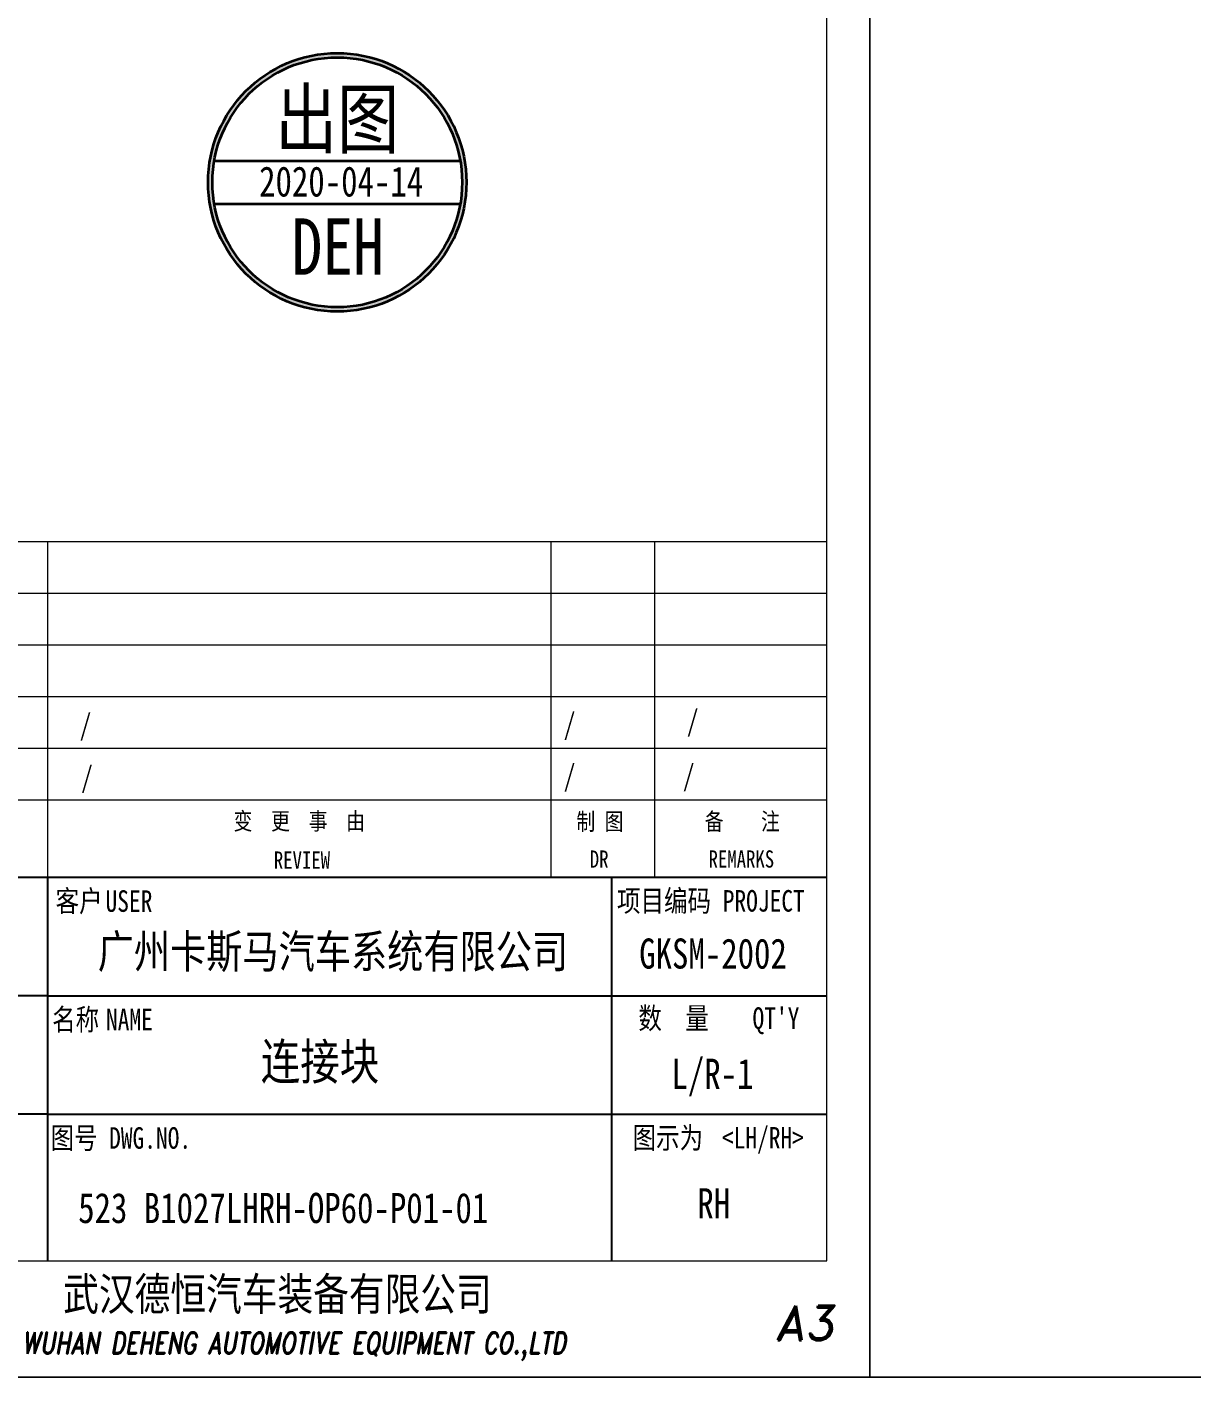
# Model space of a CAD drawing. Header units: millimetres. Extents: x -50270 to 104182, y -50696 to 36415.
# Drawn here: x -49947.8 to -49812.5, y 35369.6 to 35526.3 of the extents above; entities that cross this region are included whole.
import ezdxf
from ezdxf.enums import TextEntityAlignment as Align

# ---------------------------------------------------------------- set-up
doc = ezdxf.new("R2010")
doc.units = ezdxf.units.MM
doc.header["$LTSCALE"] = 0.5
doc.layers.add('印章专用-出图', color=1, linetype='Continuous', lineweight=80)
doc.layers.add('图框', color=7, linetype='Continuous', lineweight=18)
for name, color, linetype in [('图\\M+19E79\\M+195B6\\M+18E9A', 7, 'Continuous'), ('图号', 7, 'Continuous'), ('图名', 7, 'Continuous'), ('数量', 7, 'Continuous')]:
    doc.layers.add(name, color=color, linetype=linetype)
doc.layers.add('打印', color=7, linetype='Continuous', lineweight=15, plot=False)
doc.layers.add('打印-禁用', color=7, linetype='Continuous', lineweight=15, plot=False)
doc.styles.add('国标', font='simfang.ttf', dxfattribs={"width": 0.8})
doc.styles.add('标题\\M+18E9A', font='romand.shx', dxfattribs={"oblique": 10, "bigfont": 'bigfont.shx'})

# ---------------------------------------------------------------- blocks, each defined once
blk = doc.blocks.new('GZDEH零件A3图框V01版')
at = {"layer": '图\\M+19E79\\M+195B6\\M+18E9A', "color": 7}
blk.add_line((3272.49, -1788.461), (3092.49, -1788.461), dxfattribs=at)
at = {"layer": '图\\M+19E79\\M+195B6\\M+18E9A', "color": 9}
for p, q in [((3272.49, -1788.461), (3092.49, -1788.461)), ((3181.99, -1788.461), (3181.99, -1832.961)), ((3247.49, -1788.461), (3247.49, -1832.961)), ((3181.99, -1802.211), (3092.49, -1802.211)), ((3181.99, -1802.211), (3272.49, -1802.211)), ((3181.99, -1815.961), (3092.49, -1815.961)), ((3181.99, -1815.961), (3272.49, -1815.961))]:
    blk.add_line(p, q, dxfattribs=at)
at = {"layer": '图框', "linetype": 'Continuous'}
for p, q in [((3272.49, -1832.961), (3272.49, -1554.461)), ((3157.49, -1749.461), (3272.49, -1749.461)), ((2882.49, -1832.961), (3272.49, -1832.961))]:
    blk.add_line(p, q, dxfattribs=at)
at = {"layer": '图框', "color": 9, "linetype": 'Continuous'}
blk.add_line((3181.99, -1749.461), (3181.99, -1832.961), dxfattribs=at)
at = {"layer": '图框', "color": 9}
for p, q in [((3240.49, -1788.461), (3240.49, -1749.461)), ((3252.49, -1749.461), (3252.49, -1788.461)), ((3157.49, -1755.461), (3272.49, -1755.461)), ((3157.49, -1761.461), (3272.49, -1761.461)), ((3157.49, -1767.461), (3272.49, -1767.461)), ((3157.49, -1773.461), (3272.49, -1773.461)), ((3157.49, -1779.461), (3272.49, -1779.461))]:
    blk.add_line(p, q, dxfattribs=at)
at = {"layer": '打印-禁用', "linetype": 'Continuous'}
for p, q in [((2857.49, -1549.461), (2857.49, -1846.461)), ((3277.49, -1846.461), (3277.49, -1549.461)), ((2857.49, -1846.461), (3277.49, -1846.461))]:
    blk.add_line(p, q, dxfattribs=at)
at = {"layer": '图\\M+19E79\\M+195B6\\M+18E9A', "color": 9, "style": '国标', "width": 0.8}
for s, p in [('客户', (3185.676, -1792.46)), ('USER', (3191.464, -1792.46))]:
    blk.add_text(s, height=2.5, dxfattribs=at).set_placement(p, align=Align.CENTER)
for s, p in [('项目编码 PROJECT', (3248.132, -1792.433)), ('名称\u3000', (3182.543, -1806.21)), ('NAME', (3188.799, -1806.21)), ('数  量', (3250.611, -1806.05)), ("QT'Y ", (3263.865, -1806.05)), ('图示为', (3249.939, -1819.934)), ('图号', (3182.359, -1819.96)), ('DWG.NO.', (3189.16, -1819.96)), ('<LH/RH>', (3260.307, -1819.934))]:
    blk.add_text(s, height=2.5, dxfattribs=at).set_placement(p)
at = {"layer": '图\\M+19E79\\M+195B6\\M+18E9A', "color": 7, "lineweight": -3, "style": '国标', "width": 0.8}
blk.add_text('武汉德恒汽车装备有限公司', height=3.8, dxfattribs=at).set_placement((3183.83, -1838.728))
at = {"layer": '图\\M+19E79\\M+195B6\\M+18E9A', "color": 7, "style": '标题\\M+18E9A', "oblique": 10}
blk.add_text('A3', height=4, dxfattribs=at).set_placement((3269.906, -1840.199), align=Align.MIDDLE)
at = {"layer": '图\\M+19E79\\M+195B6\\M+18E9A', "color": 7, "style": '标题\\M+18E9A', "oblique": 10, "width": 0.75}
blk.add_text('WUHAN DEHENG AUTOMOTIVE EQUIPMENT CO.,LTD ', height=2.5, dxfattribs=at).set_placement((3211.258, -1842.896), align=Align.MIDDLE)
at = {"layer": '图框', "color": 9, "style": '国标', "width": 0.8}
for s, p in [('变  更  事  由', (3211.24, -1782.927)), ('REVIEW', (3211.55, -1787.451))]:
    blk.add_text(s, height=2, dxfattribs=at).set_placement(p, align=Align.CENTER)
for s, p in [('制 图', (3246.146, -1781.95)), ('备    注', (3262.675, -1781.922)), ('DR', (3246.056, -1786.337)), ('REMARKS', (3262.567, -1786.325))]:
    blk.add_text(s, height=2, dxfattribs=at).set_placement(p, align=Align.MIDDLE)
blk = doc.blocks.new('DEH A3')
at = {"layer": '图框'}
blk.add_blockref('GZDEH零件A3图框V01版', (-2857.49, 1846.461), dxfattribs=at)
blk = doc.blocks.new('出图章')
at = {"layer": '印章专用-出图'}
h = blk.add_hatch(color=256, dxfattribs=at)
h.paths.add_polyline_path([(15, 0, 1), (-15, 0, 1)])
h.paths.add_polyline_path([(14.5, 0, 1), (-14.5, 0, 1)], flags=16)
h.paths.add_polyline_path([(-7.31, -12.35), (7.41, -12.35), (7.41, -2.73), (-7.31, -2.73)], flags=8)
at = {"layer": '印章专用-出图', "lineweight": 35}
for p, q in [((-14.28, 2.5), (14.28, 2.5)), ((-14.28, -2.5), (14.28, -2.5))]:
    blk.add_line(p, q, dxfattribs=at)
for radius in [15, 14.5]:
    blk.add_circle((0, 0), radius, dxfattribs=at)
at = {"layer": '印章专用-出图', "color": 4, "style": '国标', "width": 0.8}
blk.add_text('DEH', height=6.562, dxfattribs=at).set_placement((0.05, -10.74), align=Align.CENTER)
at = {"layer": '印章专用-出图', "color": 3, "style": '国标', "width": 0.8}
blk.add_attdef('出图', text='', height=6.6, dxfattribs=at).set_placement((0, 7.35), align=Align.MIDDLE_CENTER)
at = {"layer": '印章专用-出图', "color": 2, "style": '国标', "width": 0.8}
blk.add_attdef('XXXX.XX.XX', text='', height=3.5, dxfattribs=at).set_placement((0.45, 0.1), align=Align.MIDDLE_CENTER)

msp = doc.modelspace()

# ---------------------------------------------------------------- linework, layer by layer
at = {"layer": '打印'}
for points in [[(-49849.933, 35963.626), (-49009.933, 35963.626), (-49009.933, 35369.626), (-49849.933, 35369.626)], [(-50269.933, 35666.626), (-49849.933, 35666.626), (-49849.933, 35369.626), (-50269.933, 35369.626)]]:
    msp.add_lwpolyline(points, close=True, dxfattribs=at)

# ---------------------------------------------------------------- block references
at = {"layer": '印章专用-出图'}
msp.add_blockref('出图章', (-49911.772, 35508.317), dxfattribs=at).add_auto_attribs({'出图': '出图', 'XXXX.XX.XX': '2020-04-14'})
at = {"layer": '图框', "xscale": 2, "yscale": 2, "zscale": 2}
msp.add_blockref('DEH A3', (-49849.933, 35369.626), dxfattribs=at)
at = {"layer": '图框'}
msp.add_blockref('DEH A3', (-50269.933, 35369.626), dxfattribs=at)

# ---------------------------------------------------------------- texts
at = {"layer": '图\\M+19E79\\M+195B6\\M+18E9A', "color": 3, "style": '国标', "width": 0.8}
for s, height, p in [('/', 2.5, (-49941.688, 35444.098)), ('/', 2.5, (-49885.483, 35444.197)), ('/', 2.5, (-49871.188, 35444.568)), ('/', 2.5, (-49941.516, 35438.013)), ('/', 2.5, (-49885.483, 35438.197)), ('/', 2.5, (-49871.651, 35438.208)), ('广州卡斯马汽车系统有限公司', 3.85, (-49939.588, 35417.107)), ('GKSM-2002', 3.5, (-49876.716, 35417.036))]:
    msp.add_text(s, height=height, dxfattribs=at).set_placement(p)
msp.add_text('RH', height=3.5, dxfattribs=at).set_placement((-49868.061, 35388.042), align=Align.CENTER)
at = {"layer": '图号', "color": 3, "style": '国标', "width": 0.8}
msp.add_text('523 B1027LHRH-OP60-P01-01', height=3.5, dxfattribs=at).set_placement((-49941.854, 35387.499))
at = {"layer": '图名', "color": 3, "style": '国标', "width": 0.8}
msp.add_text('连接块', height=4.2, dxfattribs=at).set_placement((-49913.781, 35404.14), align=Align.CENTER)
at = {"layer": '数量', "color": 3, "style": '国标', "width": 0.8}
msp.add_text('L/R-1', height=3.5, dxfattribs=at).set_placement((-49868.215, 35403.074), align=Align.CENTER)

doc.saveas('drawing.dxf')
